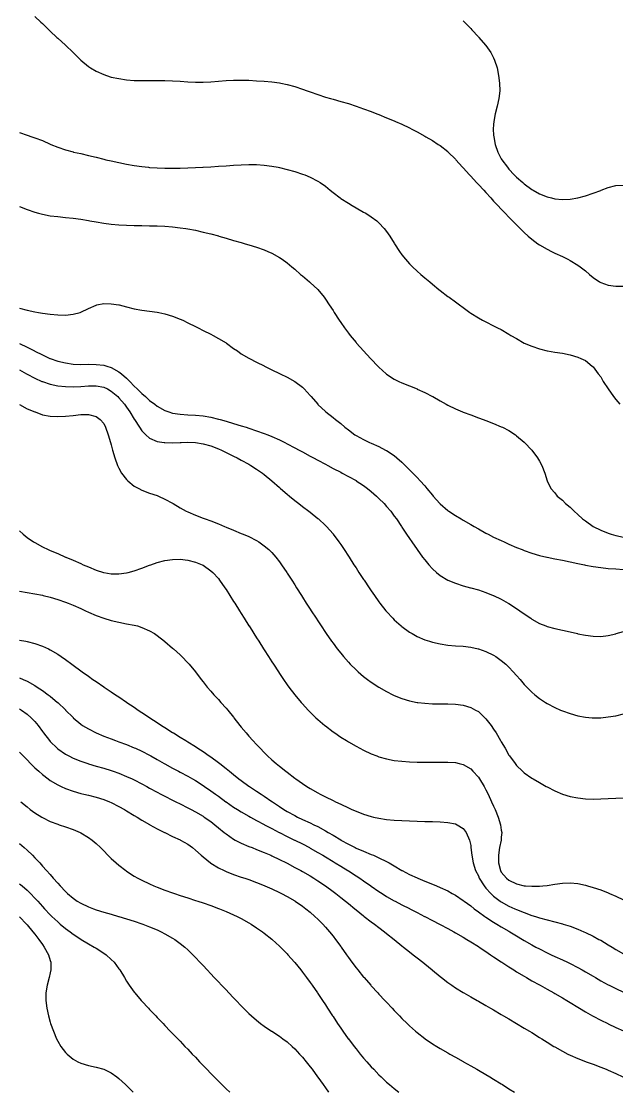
# Model space of a CAD drawing. Header units: inches. Extents: x 2679276 to 2679656, y 1246784 to 1247152.
# Drawn here: x 2679387.4 to 2679426.3, y 1246848.4 to 1246918.3 of the extents above; entities that cross this region are included whole.
import ezdxf

# ---------------------------------------------------------------- set-up
doc = ezdxf.new("R2010")
doc.units = ezdxf.units.IN
doc.header["$MEASUREMENT"] = 0
for name, color, linetype in [('458', 7, 'Continuous'), ('459', 7, 'Continuous'), ('460', 7, 'Continuous'), ('461', 7, 'Continuous'), ('462', 7, 'Continuous'), ('463', 7, 'Continuous'), ('464', 7, 'Continuous'), ('465', 7, 'Continuous'), ('466', 7, 'Continuous'), ('467', 7, 'Continuous'), ('468', 7, 'Continuous'), ('469', 7, 'Continuous'), ('470', 7, 'Continuous'), ('471', 7, 'Continuous'), ('472', 7, 'Continuous'), ('473', 7, 'Continuous'), ('474', 7, 'Continuous'), ('475', 7, 'Continuous')]:
    doc.layers.add(name, color=color, linetype=linetype)

msp = doc.modelspace()

# ---------------------------------------------------------------- linework, layer by layer
at = {"layer": '458', "elevation": 458}
msp.add_lwpolyline([(2679416.25, 1246918.328), (2679416.335, 1246918.25), (2679416.75, 1246917.82), (2679416.821, 1246917.75), (2679417.25, 1246917.291), (2679417.289, 1246917.25), (2679417.727, 1246916.75), (2679417.75, 1246916.721), (2679418.077, 1246916.25), (2679418.25, 1246915.902), (2679418.316, 1246915.75), (2679418.471, 1246915.25), (2679418.577, 1246914.75), (2679418.642, 1246914.25), (2679418.652, 1246913.75), (2679418.597, 1246913.25), (2679418.483, 1246912.75), (2679418.357, 1246912.25), (2679418.266, 1246911.75), (2679418.25, 1246911.545), (2679418.229, 1246911.25), (2679418.25, 1246910.847), (2679418.255, 1246910.75), (2679418.352, 1246910.25), (2679418.524, 1246909.75), (2679418.75, 1246909.307), (2679418.783, 1246909.25), (2679419.146, 1246908.75), (2679419.25, 1246908.627), (2679419.603, 1246908.25), (2679419.75, 1246908.104), (2679420.152, 1246907.75), (2679420.25, 1246907.665), (2679420.75, 1246907.299), (2679420.839, 1246907.25), (2679421.25, 1246907.015), (2679421.75, 1246906.816), (2679422.032, 1246906.75), (2679422.25, 1246906.696), (2679422.75, 1246906.651), (2679423.25, 1246906.671), (2679423.75, 1246906.748), (2679423.757, 1246906.75), (2679424.25, 1246906.879), (2679424.75, 1246907.049), (2679425.25, 1246907.24), (2679425.277, 1246907.25), (2679425.75, 1246907.426), (2679426.25, 1246907.556), (2679426.75, 1246907.59)], dxfattribs=at)
at = {"layer": '459', "elevation": 459}
msp.add_lwpolyline([(2679388.25, 1246918.613), (2679388.643, 1246918.25), (2679388.75, 1246918.149), (2679389.161, 1246917.75), (2679389.25, 1246917.665), (2679389.697, 1246917.25), (2679389.75, 1246917.203), (2679390.248, 1246916.75), (2679390.25, 1246916.748), (2679390.75, 1246916.263), (2679390.763, 1246916.25), (2679391.25, 1246915.762), (2679391.263, 1246915.75), (2679391.75, 1246915.344), (2679391.887, 1246915.25), (2679392.25, 1246915.038), (2679392.75, 1246914.811), (2679392.942, 1246914.75), (2679393.25, 1246914.656), (2679393.75, 1246914.55), (2679394.25, 1246914.477), (2679394.75, 1246914.437), (2679395.25, 1246914.425), (2679395.75, 1246914.43), (2679396.25, 1246914.438), (2679396.75, 1246914.436), (2679397.25, 1246914.417), (2679397.75, 1246914.383), (2679398.25, 1246914.347), (2679398.75, 1246914.319), (2679399.25, 1246914.317), (2679399.75, 1246914.342), (2679400.25, 1246914.385), (2679400.75, 1246914.429), (2679401.25, 1246914.457), (2679401.75, 1246914.459), (2679402.25, 1246914.442), (2679402.75, 1246914.412), (2679403.25, 1246914.377), (2679403.75, 1246914.332), (2679404.25, 1246914.267), (2679404.338, 1246914.25), (2679404.75, 1246914.172), (2679405.25, 1246914.036), (2679405.75, 1246913.867), (2679406.065, 1246913.75), (2679406.25, 1246913.685), (2679406.75, 1246913.511), (2679407.25, 1246913.349), (2679407.585, 1246913.25), (2679407.75, 1246913.203), (2679408.25, 1246913.064), (2679408.75, 1246912.918), (2679409.25, 1246912.756), (2679409.267, 1246912.75), (2679409.75, 1246912.583), (2679410.25, 1246912.394), (2679410.608, 1246912.25), (2679410.75, 1246912.195), (2679411.25, 1246911.997), (2679411.75, 1246911.787), (2679411.833, 1246911.75), (2679412.25, 1246911.573), (2679412.75, 1246911.332), (2679412.899, 1246911.25), (2679413.25, 1246911.076), (2679413.75, 1246910.791), (2679413.813, 1246910.75), (2679414.25, 1246910.501), (2679414.624, 1246910.25), (2679414.75, 1246910.169), (2679415.25, 1246909.781), (2679415.281, 1246909.75), (2679415.75, 1246909.287), (2679415.78, 1246909.25), (2679416.218, 1246908.75), (2679416.25, 1246908.717), (2679416.665, 1246908.25), (2679416.75, 1246908.165), (2679417.134, 1246907.75), (2679417.25, 1246907.633), (2679417.603, 1246907.25), (2679417.75, 1246907.092), (2679418.061, 1246906.75), (2679418.25, 1246906.544), (2679418.523, 1246906.25), (2679418.75, 1246906.01), (2679419.001, 1246905.75), (2679419.25, 1246905.494), (2679419.49, 1246905.25), (2679419.75, 1246904.982), (2679419.985, 1246904.75), (2679420.25, 1246904.486), (2679420.515, 1246904.25), (2679420.75, 1246904.041), (2679421.149, 1246903.75), (2679421.25, 1246903.677), (2679421.75, 1246903.388), (2679422.04, 1246903.25), (2679422.25, 1246903.143), (2679422.75, 1246902.911), (2679423.094, 1246902.75), (2679423.25, 1246902.662), (2679423.75, 1246902.356), (2679423.915, 1246902.25), (2679424.25, 1246901.975), (2679424.529, 1246901.75), (2679424.75, 1246901.553), (2679425.18, 1246901.25), (2679425.25, 1246901.207), (2679425.75, 1246901.037), (2679426.25, 1246900.967), (2679426.75, 1246900.978)], dxfattribs=at)
at = {"layer": '460', "elevation": 460}
msp.add_lwpolyline([(2679387.25, 1246911.025), (2679387.75, 1246910.846), (2679388.046, 1246910.75), (2679388.25, 1246910.685), (2679388.75, 1246910.505), (2679389.25, 1246910.275), (2679389.3, 1246910.25), (2679389.75, 1246910.069), (2679390.25, 1246909.899), (2679390.75, 1246909.76), (2679390.785, 1246909.75), (2679391.25, 1246909.645), (2679391.75, 1246909.526), (2679392.25, 1246909.405), (2679392.75, 1246909.284), (2679392.896, 1246909.25), (2679393.25, 1246909.17), (2679393.75, 1246909.059), (2679394.25, 1246908.956), (2679394.75, 1246908.864), (2679395.25, 1246908.793), (2679395.691, 1246908.75), (2679395.75, 1246908.745), (2679396.25, 1246908.717), (2679396.75, 1246908.703), (2679397.25, 1246908.7), (2679397.75, 1246908.703), (2679398.25, 1246908.712), (2679398.75, 1246908.728), (2679399.227, 1246908.75), (2679399.25, 1246908.751), (2679399.75, 1246908.782), (2679400.25, 1246908.817), (2679400.75, 1246908.854), (2679401.25, 1246908.891), (2679401.75, 1246908.921), (2679402.25, 1246908.939), (2679402.75, 1246908.934), (2679403.25, 1246908.899), (2679403.75, 1246908.829), (2679404.152, 1246908.75), (2679404.25, 1246908.73), (2679404.75, 1246908.606), (2679405.25, 1246908.467), (2679405.75, 1246908.308), (2679405.904, 1246908.25), (2679406.25, 1246908.11), (2679406.75, 1246907.849), (2679406.897, 1246907.75), (2679407.25, 1246907.508), (2679407.56, 1246907.25), (2679407.75, 1246907.109), (2679408.207, 1246906.75), (2679408.25, 1246906.721), (2679408.75, 1246906.399), (2679408.998, 1246906.25), (2679409.25, 1246906.107), (2679409.75, 1246905.827), (2679409.884, 1246905.75), (2679410.25, 1246905.514), (2679410.603, 1246905.25), (2679410.75, 1246905.111), (2679411.101, 1246904.75), (2679411.25, 1246904.546), (2679411.47, 1246904.25), (2679411.75, 1246903.785), (2679411.774, 1246903.75), (2679412.1, 1246903.25), (2679412.25, 1246903.029), (2679412.476, 1246902.75), (2679412.75, 1246902.439), (2679412.944, 1246902.25), (2679413.25, 1246901.962), (2679413.495, 1246901.75), (2679413.75, 1246901.526), (2679414.074, 1246901.25), (2679414.25, 1246901.1), (2679414.676, 1246900.75), (2679414.75, 1246900.69), (2679415.25, 1246900.311), (2679415.333, 1246900.25), (2679415.75, 1246899.945), (2679416.01, 1246899.75), (2679416.25, 1246899.574), (2679416.689, 1246899.25), (2679416.75, 1246899.21), (2679417.25, 1246898.906), (2679417.517, 1246898.75), (2679417.75, 1246898.639), (2679418.25, 1246898.391), (2679418.495, 1246898.25), (2679418.75, 1246898.131), (2679419.25, 1246897.838), (2679419.375, 1246897.75), (2679419.75, 1246897.549), (2679420.25, 1246897.254), (2679420.257, 1246897.25), (2679420.75, 1246897.055), (2679421.25, 1246896.887), (2679421.75, 1246896.755), (2679421.775, 1246896.75), (2679422.25, 1246896.669), (2679422.75, 1246896.585), (2679423.25, 1246896.484), (2679423.75, 1246896.341), (2679423.955, 1246896.25), (2679424.25, 1246896.109), (2679424.697, 1246895.75), (2679424.75, 1246895.703), (2679425.091, 1246895.25), (2679425.25, 1246895.037), (2679425.42, 1246894.75), (2679425.75, 1246894.25), (2679425.75, 1246894.25), (2679426.096, 1246893.75), (2679426.25, 1246893.557), (2679426.494, 1246893.25)], dxfattribs=at)
at = {"layer": '461', "elevation": 461}
msp.add_lwpolyline([(2679387.25, 1246906.194), (2679387.75, 1246905.997), (2679388.25, 1246905.821), (2679388.495, 1246905.75), (2679388.75, 1246905.68), (2679389.25, 1246905.584), (2679389.75, 1246905.523), (2679390.25, 1246905.476), (2679390.75, 1246905.426), (2679391.25, 1246905.357), (2679391.75, 1246905.269), (2679391.85, 1246905.25), (2679392.25, 1246905.176), (2679392.75, 1246905.093), (2679393.25, 1246905.029), (2679393.75, 1246904.987), (2679394.25, 1246904.961), (2679394.75, 1246904.946), (2679395.25, 1246904.936), (2679395.75, 1246904.926), (2679396.25, 1246904.912), (2679396.75, 1246904.89), (2679397.25, 1246904.854), (2679397.75, 1246904.801), (2679398.117, 1246904.75), (2679398.25, 1246904.728), (2679398.75, 1246904.63), (2679399.25, 1246904.517), (2679399.75, 1246904.392), (2679400.25, 1246904.259), (2679400.282, 1246904.25), (2679400.75, 1246904.113), (2679401.25, 1246903.968), (2679401.75, 1246903.826), (2679402.012, 1246903.75), (2679402.25, 1246903.678), (2679402.75, 1246903.518), (2679403.25, 1246903.343), (2679403.482, 1246903.25), (2679403.75, 1246903.13), (2679404.25, 1246902.858), (2679404.419, 1246902.75), (2679404.75, 1246902.503), (2679405.054, 1246902.25), (2679405.25, 1246902.081), (2679405.628, 1246901.75), (2679405.75, 1246901.649), (2679406.218, 1246901.25), (2679406.25, 1246901.224), (2679406.75, 1246900.75), (2679406.75, 1246900.75), (2679407.161, 1246900.25), (2679407.25, 1246900.135), (2679407.506, 1246899.75), (2679407.75, 1246899.379), (2679407.83, 1246899.25), (2679408.151, 1246898.75), (2679408.25, 1246898.605), (2679408.489, 1246898.25), (2679408.75, 1246897.9), (2679408.862, 1246897.75), (2679409.25, 1246897.289), (2679409.282, 1246897.25), (2679409.742, 1246896.75), (2679409.75, 1246896.742), (2679410.206, 1246896.25), (2679410.25, 1246896.202), (2679410.672, 1246895.75), (2679410.75, 1246895.668), (2679411.215, 1246895.25), (2679411.25, 1246895.22), (2679411.75, 1246894.903), (2679412.061, 1246894.75), (2679412.25, 1246894.658), (2679412.75, 1246894.453), (2679413.245, 1246894.25), (2679413.25, 1246894.248), (2679413.75, 1246894.021), (2679414.25, 1246893.763), (2679414.276, 1246893.75), (2679414.75, 1246893.485), (2679415.156, 1246893.25), (2679415.25, 1246893.2), (2679415.75, 1246892.962), (2679416.209, 1246892.75), (2679416.25, 1246892.734), (2679416.75, 1246892.553), (2679417.25, 1246892.368), (2679417.567, 1246892.25), (2679417.75, 1246892.185), (2679418.25, 1246891.997), (2679418.75, 1246891.784), (2679418.821, 1246891.75), (2679419.25, 1246891.525), (2679419.675, 1246891.25), (2679419.75, 1246891.196), (2679420.25, 1246890.776), (2679420.277, 1246890.75), (2679420.749, 1246890.25), (2679420.75, 1246890.249), (2679421.121, 1246889.75), (2679421.25, 1246889.52), (2679421.398, 1246889.25), (2679421.588, 1246888.75), (2679421.747, 1246888.25), (2679421.75, 1246888.244), (2679421.989, 1246887.75), (2679422.25, 1246887.451), (2679422.407, 1246887.25), (2679422.75, 1246886.971), (2679422.958, 1246886.75), (2679423.25, 1246886.517), (2679423.508, 1246886.25), (2679423.75, 1246886.05), (2679424.069, 1246885.75), (2679424.25, 1246885.617), (2679424.75, 1246885.253), (2679424.755, 1246885.25), (2679425.25, 1246885.011), (2679425.75, 1246884.814), (2679425.944, 1246884.75), (2679426.25, 1246884.671), (2679426.75, 1246884.561)], dxfattribs=at)
at = {"layer": '462', "elevation": 462}
msp.add_lwpolyline([(2679387.25, 1246899.536), (2679387.75, 1246899.416), (2679388.25, 1246899.296), (2679388.479, 1246899.25), (2679388.75, 1246899.207), (2679389.25, 1246899.143), (2679389.75, 1246899.1), (2679390.25, 1246899.09), (2679390.75, 1246899.135), (2679391.205, 1246899.25), (2679391.25, 1246899.268), (2679391.75, 1246899.515), (2679392.25, 1246899.737), (2679392.299, 1246899.75), (2679392.75, 1246899.834), (2679393.25, 1246899.827), (2679393.75, 1246899.753), (2679393.763, 1246899.75), (2679394.25, 1246899.622), (2679394.75, 1246899.497), (2679395.25, 1246899.405), (2679395.75, 1246899.337), (2679396.25, 1246899.27), (2679396.359, 1246899.25), (2679396.75, 1246899.163), (2679397.25, 1246899.012), (2679397.75, 1246898.825), (2679397.926, 1246898.75), (2679398.25, 1246898.583), (2679398.75, 1246898.333), (2679398.925, 1246898.25), (2679399.25, 1246898.074), (2679399.75, 1246897.826), (2679399.905, 1246897.75), (2679400.25, 1246897.547), (2679400.75, 1246897.263), (2679400.773, 1246897.25), (2679401.25, 1246896.903), (2679401.493, 1246896.75), (2679401.75, 1246896.559), (2679402.25, 1246896.265), (2679402.276, 1246896.25), (2679402.75, 1246896.004), (2679403.25, 1246895.759), (2679403.267, 1246895.75), (2679403.75, 1246895.511), (2679404.25, 1246895.273), (2679404.296, 1246895.25), (2679404.75, 1246895.021), (2679405.244, 1246894.75), (2679405.25, 1246894.746), (2679405.75, 1246894.361), (2679405.869, 1246894.25), (2679406.25, 1246893.835), (2679406.32, 1246893.75), (2679406.745, 1246893.25), (2679406.75, 1246893.245), (2679407.25, 1246892.781), (2679407.286, 1246892.75), (2679407.75, 1246892.396), (2679407.92, 1246892.25), (2679408.25, 1246891.995), (2679408.52, 1246891.75), (2679408.75, 1246891.583), (2679409.178, 1246891.25), (2679409.25, 1246891.21), (2679409.75, 1246890.945), (2679410.125, 1246890.75), (2679410.25, 1246890.698), (2679410.75, 1246890.481), (2679411.187, 1246890.25), (2679411.25, 1246890.217), (2679411.75, 1246889.89), (2679411.921, 1246889.75), (2679412.25, 1246889.463), (2679412.46, 1246889.25), (2679412.75, 1246888.967), (2679412.957, 1246888.75), (2679413.25, 1246888.459), (2679413.446, 1246888.25), (2679413.75, 1246887.915), (2679413.89, 1246887.75), (2679414.25, 1246887.305), (2679414.296, 1246887.25), (2679414.73, 1246886.75), (2679414.75, 1246886.729), (2679415.25, 1246886.297), (2679415.319, 1246886.25), (2679415.75, 1246885.967), (2679416.121, 1246885.75), (2679416.25, 1246885.672), (2679416.75, 1246885.386), (2679416.987, 1246885.25), (2679417.25, 1246885.097), (2679417.75, 1246884.821), (2679417.886, 1246884.75), (2679418.25, 1246884.567), (2679418.75, 1246884.332), (2679418.93, 1246884.25), (2679419.25, 1246884.108), (2679419.75, 1246883.893), (2679420.107, 1246883.75), (2679420.25, 1246883.692), (2679420.75, 1246883.51), (2679421.25, 1246883.362), (2679421.737, 1246883.25), (2679421.75, 1246883.247), (2679422.25, 1246883.143), (2679422.75, 1246883.045), (2679423.25, 1246882.942), (2679423.75, 1246882.836), (2679424.189, 1246882.75), (2679424.25, 1246882.737), (2679424.75, 1246882.64), (2679425.25, 1246882.566), (2679425.75, 1246882.514), (2679426.25, 1246882.477), (2679426.75, 1246882.45)], dxfattribs=at)
at = {"layer": '463', "elevation": 463}
msp.add_lwpolyline([(2679387.25, 1246897.234), (2679387.75, 1246896.995), (2679388.216, 1246896.75), (2679388.25, 1246896.732), (2679388.75, 1246896.477), (2679389.238, 1246896.25), (2679389.25, 1246896.245), (2679389.75, 1246896.074), (2679390.25, 1246895.952), (2679390.75, 1246895.883), (2679391.25, 1246895.863), (2679391.75, 1246895.869), (2679392.25, 1246895.863), (2679392.75, 1246895.809), (2679392.947, 1246895.75), (2679393.25, 1246895.661), (2679393.75, 1246895.378), (2679393.908, 1246895.25), (2679394.25, 1246894.952), (2679394.452, 1246894.75), (2679394.75, 1246894.442), (2679394.949, 1246894.25), (2679395.25, 1246893.949), (2679395.483, 1246893.75), (2679395.75, 1246893.508), (2679396.091, 1246893.25), (2679396.25, 1246893.127), (2679396.75, 1246892.844), (2679397.015, 1246892.75), (2679397.25, 1246892.676), (2679397.75, 1246892.602), (2679398.25, 1246892.571), (2679398.75, 1246892.547), (2679399.25, 1246892.497), (2679399.75, 1246892.407), (2679400.25, 1246892.285), (2679400.374, 1246892.25), (2679400.75, 1246892.147), (2679401.25, 1246892.001), (2679401.75, 1246891.848), (2679402.059, 1246891.75), (2679402.25, 1246891.689), (2679402.75, 1246891.524), (2679403.25, 1246891.345), (2679403.493, 1246891.25), (2679403.75, 1246891.146), (2679404.25, 1246890.922), (2679404.595, 1246890.75), (2679404.75, 1246890.672), (2679405.25, 1246890.408), (2679405.538, 1246890.25), (2679405.75, 1246890.134), (2679406.25, 1246889.863), (2679406.462, 1246889.75), (2679406.75, 1246889.591), (2679407.25, 1246889.327), (2679407.402, 1246889.25), (2679407.75, 1246889.059), (2679408.25, 1246888.802), (2679408.355, 1246888.75), (2679408.75, 1246888.532), (2679409.25, 1246888.257), (2679409.262, 1246888.25), (2679409.75, 1246887.928), (2679410, 1246887.75), (2679410.25, 1246887.546), (2679410.593, 1246887.25), (2679410.75, 1246887.094), (2679411.092, 1246886.75), (2679411.25, 1246886.565), (2679411.519, 1246886.25), (2679411.75, 1246885.942), (2679411.89, 1246885.75), (2679412.23, 1246885.25), (2679412.25, 1246885.219), (2679412.56, 1246884.75), (2679412.75, 1246884.469), (2679412.9, 1246884.25), (2679413.248, 1246883.75), (2679413.25, 1246883.747), (2679413.609, 1246883.25), (2679413.75, 1246883.065), (2679414.012, 1246882.75), (2679414.25, 1246882.492), (2679414.514, 1246882.25), (2679414.75, 1246882.058), (2679415.25, 1246881.751), (2679415.252, 1246881.75), (2679415.75, 1246881.543), (2679416.25, 1246881.386), (2679416.742, 1246881.25), (2679416.75, 1246881.248), (2679417.25, 1246881.103), (2679417.75, 1246880.935), (2679418.219, 1246880.75), (2679418.25, 1246880.738), (2679418.75, 1246880.502), (2679419.198, 1246880.25), (2679419.25, 1246880.22), (2679419.75, 1246879.891), (2679419.956, 1246879.75), (2679420.25, 1246879.539), (2679420.677, 1246879.25), (2679420.75, 1246879.199), (2679421.25, 1246878.918), (2679421.672, 1246878.75), (2679421.75, 1246878.718), (2679422.25, 1246878.579), (2679422.75, 1246878.471), (2679423.25, 1246878.362), (2679423.732, 1246878.25), (2679423.75, 1246878.246), (2679424.25, 1246878.142), (2679424.75, 1246878.076), (2679425.25, 1246878.071), (2679425.75, 1246878.133), (2679426.25, 1246878.245), (2679426.269, 1246878.25), (2679426.75, 1246878.39)], dxfattribs=at)
at = {"layer": '464', "elevation": 464}
msp.add_lwpolyline([(2679387.25, 1246895.505), (2679387.698, 1246895.25), (2679387.75, 1246895.22), (2679388.25, 1246894.952), (2679388.704, 1246894.75), (2679388.75, 1246894.73), (2679389.25, 1246894.565), (2679389.75, 1246894.462), (2679390.25, 1246894.41), (2679390.75, 1246894.398), (2679391.25, 1246894.422), (2679391.75, 1246894.456), (2679392.25, 1246894.454), (2679392.75, 1246894.365), (2679392.997, 1246894.25), (2679393.25, 1246894.115), (2679393.676, 1246893.75), (2679393.75, 1246893.675), (2679394.112, 1246893.25), (2679394.25, 1246893.054), (2679394.466, 1246892.75), (2679394.75, 1246892.275), (2679394.768, 1246892.25), (2679395.089, 1246891.75), (2679395.25, 1246891.507), (2679395.515, 1246891.25), (2679395.75, 1246891.044), (2679396.25, 1246890.825), (2679396.71, 1246890.75), (2679396.75, 1246890.744), (2679397.25, 1246890.729), (2679397.75, 1246890.747), (2679397.823, 1246890.75), (2679398.25, 1246890.763), (2679398.75, 1246890.75), (2679398.75, 1246890.75), (2679399.25, 1246890.672), (2679399.75, 1246890.526), (2679400.25, 1246890.336), (2679400.452, 1246890.25), (2679400.75, 1246890.104), (2679401.25, 1246889.859), (2679401.476, 1246889.75), (2679401.75, 1246889.599), (2679402.25, 1246889.323), (2679402.38, 1246889.25), (2679402.75, 1246889.004), (2679403.128, 1246888.75), (2679403.25, 1246888.652), (2679403.75, 1246888.252), (2679403.753, 1246888.25), (2679404.25, 1246887.813), (2679404.323, 1246887.75), (2679404.75, 1246887.377), (2679404.899, 1246887.25), (2679405.25, 1246886.966), (2679405.519, 1246886.75), (2679405.75, 1246886.572), (2679406.168, 1246886.25), (2679406.25, 1246886.185), (2679406.75, 1246885.78), (2679406.787, 1246885.75), (2679407.25, 1246885.323), (2679407.325, 1246885.25), (2679407.75, 1246884.768), (2679407.765, 1246884.75), (2679408.134, 1246884.25), (2679408.25, 1246884.079), (2679408.47, 1246883.75), (2679408.75, 1246883.319), (2679408.795, 1246883.25), (2679409.119, 1246882.75), (2679409.25, 1246882.548), (2679409.445, 1246882.25), (2679409.75, 1246881.787), (2679409.775, 1246881.75), (2679410.109, 1246881.25), (2679410.25, 1246881.043), (2679410.452, 1246880.75), (2679410.75, 1246880.334), (2679410.812, 1246880.25), (2679411.205, 1246879.75), (2679411.25, 1246879.696), (2679411.656, 1246879.25), (2679411.75, 1246879.156), (2679412.202, 1246878.75), (2679412.25, 1246878.711), (2679412.75, 1246878.353), (2679412.923, 1246878.25), (2679413.25, 1246878.07), (2679413.75, 1246877.851), (2679414.054, 1246877.75), (2679414.25, 1246877.689), (2679414.75, 1246877.576), (2679415.25, 1246877.505), (2679415.75, 1246877.461), (2679416.25, 1246877.418), (2679416.75, 1246877.355), (2679417.245, 1246877.25), (2679417.25, 1246877.249), (2679417.75, 1246877.08), (2679418.25, 1246876.837), (2679418.386, 1246876.75), (2679418.75, 1246876.501), (2679419.038, 1246876.25), (2679419.25, 1246876.052), (2679419.534, 1246875.75), (2679419.75, 1246875.505), (2679419.977, 1246875.25), (2679420.25, 1246874.932), (2679420.426, 1246874.75), (2679420.75, 1246874.414), (2679420.947, 1246874.25), (2679421.25, 1246873.999), (2679421.635, 1246873.75), (2679421.75, 1246873.675), (2679422.25, 1246873.412), (2679422.624, 1246873.25), (2679422.75, 1246873.194), (2679423.25, 1246873.015), (2679423.75, 1246872.878), (2679424.25, 1246872.788), (2679424.703, 1246872.75), (2679424.75, 1246872.746), (2679425.212, 1246872.75), (2679425.25, 1246872.75), (2679425.75, 1246872.797), (2679426.25, 1246872.88), (2679426.75, 1246872.992)], dxfattribs=at)
at = {"layer": '465', "elevation": 465}
msp.add_lwpolyline([(2679387.25, 1246893.226), (2679387.75, 1246892.956), (2679388.25, 1246892.753), (2679388.262, 1246892.75), (2679388.75, 1246892.563), (2679389.25, 1246892.471), (2679389.75, 1246892.453), (2679390.25, 1246892.478), (2679390.75, 1246892.524), (2679391.25, 1246892.573), (2679391.75, 1246892.575), (2679392.25, 1246892.441), (2679392.519, 1246892.25), (2679392.75, 1246891.988), (2679392.872, 1246891.75), (2679393.05, 1246891.25), (2679393.205, 1246890.75), (2679393.25, 1246890.605), (2679393.336, 1246890.25), (2679393.474, 1246889.75), (2679393.657, 1246889.25), (2679393.75, 1246889.063), (2679393.917, 1246888.75), (2679394.25, 1246888.321), (2679394.325, 1246888.25), (2679394.75, 1246887.902), (2679395.049, 1246887.75), (2679395.25, 1246887.638), (2679395.75, 1246887.447), (2679396.25, 1246887.28), (2679396.333, 1246887.25), (2679396.75, 1246887.054), (2679397.25, 1246886.772), (2679397.284, 1246886.75), (2679397.75, 1246886.476), (2679398.153, 1246886.25), (2679398.25, 1246886.208), (2679398.75, 1246886.001), (2679399.25, 1246885.805), (2679399.388, 1246885.75), (2679399.75, 1246885.627), (2679400.25, 1246885.434), (2679400.659, 1246885.25), (2679400.75, 1246885.215), (2679401.25, 1246885.015), (2679401.75, 1246884.805), (2679401.875, 1246884.75), (2679402.25, 1246884.592), (2679402.75, 1246884.337), (2679402.892, 1246884.25), (2679403.25, 1246884.002), (2679403.546, 1246883.75), (2679403.75, 1246883.546), (2679404.011, 1246883.25), (2679404.25, 1246882.94), (2679404.388, 1246882.75), (2679404.725, 1246882.25), (2679404.75, 1246882.211), (2679405.047, 1246881.75), (2679405.25, 1246881.43), (2679405.364, 1246881.25), (2679405.681, 1246880.75), (2679405.75, 1246880.642), (2679406, 1246880.25), (2679406.25, 1246879.859), (2679406.32, 1246879.75), (2679406.643, 1246879.25), (2679406.75, 1246879.086), (2679406.971, 1246878.75), (2679407.25, 1246878.332), (2679407.305, 1246878.25), (2679407.654, 1246877.75), (2679407.75, 1246877.616), (2679408.024, 1246877.25), (2679408.25, 1246876.963), (2679408.427, 1246876.75), (2679408.75, 1246876.386), (2679408.879, 1246876.25), (2679409.25, 1246875.884), (2679409.397, 1246875.75), (2679409.75, 1246875.449), (2679410.006, 1246875.25), (2679410.25, 1246875.071), (2679410.737, 1246874.75), (2679410.75, 1246874.742), (2679411.25, 1246874.457), (2679411.669, 1246874.25), (2679411.75, 1246874.212), (2679412.25, 1246874.012), (2679412.75, 1246873.859), (2679413.25, 1246873.755), (2679413.292, 1246873.75), (2679413.75, 1246873.695), (2679414.25, 1246873.664), (2679414.75, 1246873.652), (2679415.25, 1246873.648), (2679415.75, 1246873.631), (2679416.25, 1246873.57), (2679416.75, 1246873.427), (2679417.072, 1246873.25), (2679417.25, 1246873.146), (2679417.679, 1246872.75), (2679417.75, 1246872.678), (2679418.08, 1246872.25), (2679418.25, 1246872.004), (2679418.412, 1246871.75), (2679418.702, 1246871.25), (2679418.75, 1246871.162), (2679418.999, 1246870.75), (2679419.25, 1246870.31), (2679419.294, 1246870.25), (2679419.663, 1246869.75), (2679419.75, 1246869.633), (2679420.144, 1246869.25), (2679420.25, 1246869.151), (2679420.75, 1246868.801), (2679420.834, 1246868.75), (2679421.25, 1246868.502), (2679421.692, 1246868.25), (2679421.75, 1246868.218), (2679422.25, 1246867.962), (2679422.75, 1246867.751), (2679422.753, 1246867.75), (2679423.25, 1246867.597), (2679423.75, 1246867.499), (2679424.25, 1246867.447), (2679424.75, 1246867.429), (2679425.25, 1246867.435), (2679425.75, 1246867.458), (2679426.25, 1246867.487), (2679426.75, 1246867.515)], dxfattribs=at)
at = {"layer": '466', "elevation": 466}
msp.add_lwpolyline([(2679387.25, 1246884.98), (2679387.495, 1246884.75), (2679387.75, 1246884.544), (2679388.163, 1246884.25), (2679388.25, 1246884.2), (2679388.75, 1246883.934), (2679389.117, 1246883.75), (2679389.25, 1246883.694), (2679389.75, 1246883.48), (2679390.25, 1246883.26), (2679390.271, 1246883.25), (2679390.75, 1246883.052), (2679391.25, 1246882.829), (2679391.42, 1246882.75), (2679391.75, 1246882.608), (2679392.25, 1246882.408), (2679392.738, 1246882.25), (2679392.75, 1246882.246), (2679393.25, 1246882.164), (2679393.75, 1246882.158), (2679394.25, 1246882.223), (2679394.36, 1246882.25), (2679394.75, 1246882.351), (2679395.25, 1246882.525), (2679395.75, 1246882.72), (2679395.829, 1246882.75), (2679396.25, 1246882.891), (2679396.75, 1246883.024), (2679397.25, 1246883.101), (2679397.75, 1246883.112), (2679398.25, 1246883.057), (2679398.75, 1246882.93), (2679399.195, 1246882.75), (2679399.25, 1246882.721), (2679399.75, 1246882.365), (2679399.885, 1246882.25), (2679400.25, 1246881.848), (2679400.331, 1246881.75), (2679400.679, 1246881.25), (2679400.75, 1246881.142), (2679400.999, 1246880.75), (2679401.25, 1246880.354), (2679401.316, 1246880.25), (2679401.63, 1246879.75), (2679401.75, 1246879.56), (2679401.945, 1246879.25), (2679402.25, 1246878.766), (2679402.26, 1246878.75), (2679402.576, 1246878.25), (2679402.75, 1246877.975), (2679402.892, 1246877.75), (2679403.209, 1246877.25), (2679403.25, 1246877.185), (2679403.526, 1246876.75), (2679403.75, 1246876.4), (2679403.847, 1246876.25), (2679404.172, 1246875.75), (2679404.25, 1246875.633), (2679404.51, 1246875.25), (2679404.75, 1246874.908), (2679404.864, 1246874.75), (2679405.245, 1246874.25), (2679405.25, 1246874.244), (2679405.662, 1246873.75), (2679405.75, 1246873.651), (2679406.122, 1246873.25), (2679406.25, 1246873.119), (2679406.632, 1246872.75), (2679406.75, 1246872.642), (2679407.204, 1246872.25), (2679407.25, 1246872.212), (2679407.75, 1246871.829), (2679407.861, 1246871.75), (2679408.25, 1246871.485), (2679408.623, 1246871.25), (2679408.75, 1246871.173), (2679409.25, 1246870.886), (2679409.507, 1246870.75), (2679409.75, 1246870.623), (2679410.25, 1246870.389), (2679410.603, 1246870.25), (2679410.75, 1246870.194), (2679411.25, 1246870.05), (2679411.75, 1246869.954), (2679412.25, 1246869.896), (2679412.75, 1246869.865), (2679413.25, 1246869.848), (2679413.75, 1246869.841), (2679414.25, 1246869.838), (2679414.75, 1246869.84), (2679415.25, 1246869.84), (2679415.75, 1246869.81), (2679416.002, 1246869.75), (2679416.25, 1246869.69), (2679416.75, 1246869.407), (2679416.9, 1246869.25), (2679417.25, 1246868.864), (2679417.322, 1246868.75), (2679417.622, 1246868.25), (2679417.75, 1246868.024), (2679417.885, 1246867.75), (2679418.119, 1246867.25), (2679418.25, 1246866.956), (2679418.344, 1246866.75), (2679418.549, 1246866.25), (2679418.7, 1246865.75), (2679418.75, 1246865.396), (2679418.776, 1246865.25), (2679418.75, 1246864.945), (2679418.738, 1246864.75), (2679418.643, 1246864.25), (2679418.562, 1246863.75), (2679418.558, 1246863.25), (2679418.691, 1246862.75), (2679418.75, 1246862.648), (2679419.087, 1246862.25), (2679419.25, 1246862.116), (2679419.75, 1246861.88), (2679420.25, 1246861.757), (2679420.34, 1246861.75), (2679420.75, 1246861.721), (2679421.25, 1246861.733), (2679421.462, 1246861.75), (2679421.75, 1246861.782), (2679422.25, 1246861.855), (2679422.75, 1246861.923), (2679423.25, 1246861.947), (2679423.75, 1246861.904), (2679424.25, 1246861.793), (2679424.39, 1246861.75), (2679424.75, 1246861.649), (2679425.25, 1246861.481), (2679425.75, 1246861.284), (2679425.827, 1246861.25), (2679426.25, 1246861.084), (2679426.75, 1246860.842)], dxfattribs=at)
at = {"layer": '467', "elevation": 467}
msp.add_lwpolyline([(2679387.25, 1246881.023), (2679387.75, 1246880.94), (2679388.25, 1246880.857), (2679388.75, 1246880.762), (2679388.802, 1246880.75), (2679389.25, 1246880.641), (2679389.75, 1246880.492), (2679390.25, 1246880.317), (2679390.421, 1246880.25), (2679390.75, 1246880.113), (2679391.25, 1246879.889), (2679391.559, 1246879.75), (2679391.75, 1246879.659), (2679392.25, 1246879.439), (2679392.75, 1246879.254), (2679392.764, 1246879.25), (2679393.25, 1246879.101), (2679393.75, 1246878.99), (2679394.25, 1246878.9), (2679394.75, 1246878.805), (2679394.969, 1246878.75), (2679395.25, 1246878.658), (2679395.75, 1246878.43), (2679396.063, 1246878.25), (2679396.25, 1246878.116), (2679396.725, 1246877.75), (2679396.75, 1246877.728), (2679397.25, 1246877.308), (2679397.319, 1246877.25), (2679397.75, 1246876.862), (2679397.865, 1246876.75), (2679398.25, 1246876.348), (2679398.333, 1246876.25), (2679398.744, 1246875.75), (2679398.75, 1246875.743), (2679399.125, 1246875.25), (2679399.25, 1246875.094), (2679399.518, 1246874.75), (2679399.75, 1246874.484), (2679399.948, 1246874.25), (2679400.25, 1246873.931), (2679400.409, 1246873.75), (2679400.75, 1246873.384), (2679400.86, 1246873.25), (2679401.25, 1246872.777), (2679401.27, 1246872.75), (2679401.657, 1246872.25), (2679401.75, 1246872.139), (2679402.066, 1246871.75), (2679402.25, 1246871.545), (2679402.51, 1246871.25), (2679402.75, 1246870.996), (2679402.978, 1246870.75), (2679403.25, 1246870.472), (2679403.47, 1246870.25), (2679403.75, 1246869.994), (2679404.024, 1246869.75), (2679404.25, 1246869.57), (2679404.653, 1246869.25), (2679404.75, 1246869.179), (2679405.25, 1246868.803), (2679405.322, 1246868.75), (2679405.75, 1246868.45), (2679406.042, 1246868.25), (2679406.25, 1246868.123), (2679406.75, 1246867.833), (2679406.9, 1246867.75), (2679407.25, 1246867.581), (2679407.75, 1246867.332), (2679407.915, 1246867.25), (2679408.25, 1246867.096), (2679408.75, 1246866.856), (2679408.983, 1246866.75), (2679409.25, 1246866.632), (2679409.75, 1246866.438), (2679410.25, 1246866.281), (2679410.387, 1246866.25), (2679410.75, 1246866.174), (2679411.25, 1246866.099), (2679411.75, 1246866.048), (2679412.25, 1246866.015), (2679412.75, 1246865.995), (2679413.25, 1246865.98), (2679413.75, 1246865.967), (2679414.25, 1246865.951), (2679414.75, 1246865.929), (2679415.25, 1246865.896), (2679415.75, 1246865.802), (2679415.857, 1246865.75), (2679416.25, 1246865.505), (2679416.443, 1246865.25), (2679416.669, 1246864.75), (2679416.75, 1246864.388), (2679416.768, 1246864.25), (2679416.822, 1246863.75), (2679416.908, 1246863.25), (2679417.067, 1246862.75), (2679417.25, 1246862.396), (2679417.313, 1246862.25), (2679417.628, 1246861.75), (2679417.75, 1246861.604), (2679418.067, 1246861.25), (2679418.25, 1246861.083), (2679418.687, 1246860.75), (2679418.75, 1246860.706), (2679419.25, 1246860.424), (2679419.635, 1246860.25), (2679419.75, 1246860.197), (2679420.25, 1246859.999), (2679420.75, 1246859.821), (2679420.984, 1246859.75), (2679421.25, 1246859.663), (2679421.75, 1246859.526), (2679422.25, 1246859.397), (2679422.75, 1246859.263), (2679422.792, 1246859.25), (2679423.25, 1246859.104), (2679423.75, 1246858.916), (2679424.139, 1246858.75), (2679424.25, 1246858.701), (2679424.75, 1246858.459), (2679425.136, 1246858.25), (2679425.25, 1246858.188), (2679425.75, 1246857.897), (2679425.992, 1246857.75), (2679426.25, 1246857.596), (2679426.75, 1246857.3)], dxfattribs=at)
at = {"layer": '468', "elevation": 468}
msp.add_lwpolyline([(2679387.25, 1246877.821), (2679387.658, 1246877.75), (2679387.75, 1246877.734), (2679388.25, 1246877.609), (2679388.75, 1246877.429), (2679389.132, 1246877.25), (2679389.25, 1246877.191), (2679389.75, 1246876.898), (2679389.976, 1246876.75), (2679390.25, 1246876.562), (2679390.676, 1246876.25), (2679390.75, 1246876.195), (2679391.25, 1246875.819), (2679391.343, 1246875.75), (2679391.75, 1246875.456), (2679392.038, 1246875.25), (2679392.25, 1246875.108), (2679392.75, 1246874.773), (2679392.782, 1246874.75), (2679393.25, 1246874.446), (2679393.529, 1246874.25), (2679393.75, 1246874.105), (2679394.25, 1246873.761), (2679394.266, 1246873.75), (2679394.75, 1246873.43), (2679395.011, 1246873.25), (2679395.25, 1246873.098), (2679395.75, 1246872.761), (2679395.766, 1246872.75), (2679396.25, 1246872.438), (2679396.528, 1246872.25), (2679396.75, 1246872.111), (2679397.25, 1246871.789), (2679397.311, 1246871.75), (2679397.75, 1246871.483), (2679398.119, 1246871.25), (2679398.25, 1246871.172), (2679398.75, 1246870.86), (2679398.913, 1246870.75), (2679399.25, 1246870.536), (2679399.657, 1246870.25), (2679399.75, 1246870.187), (2679400.25, 1246869.818), (2679400.336, 1246869.75), (2679400.75, 1246869.43), (2679400.969, 1246869.25), (2679401.25, 1246869.029), (2679401.599, 1246868.75), (2679401.75, 1246868.638), (2679402.25, 1246868.276), (2679402.287, 1246868.25), (2679402.75, 1246867.947), (2679403.042, 1246867.75), (2679403.25, 1246867.616), (2679403.75, 1246867.272), (2679403.78, 1246867.25), (2679404.25, 1246866.934), (2679404.527, 1246866.75), (2679404.75, 1246866.616), (2679405.25, 1246866.342), (2679405.432, 1246866.25), (2679405.75, 1246866.1), (2679406.25, 1246865.87), (2679406.497, 1246865.75), (2679406.75, 1246865.628), (2679407.25, 1246865.36), (2679407.436, 1246865.25), (2679407.75, 1246865.063), (2679408.25, 1246864.755), (2679408.258, 1246864.75), (2679408.75, 1246864.476), (2679409.201, 1246864.25), (2679409.25, 1246864.226), (2679409.75, 1246864.013), (2679410.25, 1246863.808), (2679410.39, 1246863.75), (2679410.75, 1246863.591), (2679411.25, 1246863.342), (2679411.417, 1246863.25), (2679411.75, 1246863.058), (2679412.25, 1246862.761), (2679412.27, 1246862.75), (2679412.75, 1246862.5), (2679413.25, 1246862.266), (2679413.289, 1246862.25), (2679413.75, 1246862.067), (2679414.25, 1246861.867), (2679414.521, 1246861.75), (2679414.75, 1246861.653), (2679415.25, 1246861.416), (2679415.54, 1246861.25), (2679415.75, 1246861.133), (2679416.25, 1246860.801), (2679416.314, 1246860.75), (2679416.75, 1246860.436), (2679416.985, 1246860.25), (2679417.25, 1246860.059), (2679417.683, 1246859.75), (2679417.75, 1246859.705), (2679418.25, 1246859.38), (2679418.469, 1246859.25), (2679418.75, 1246859.076), (2679419.25, 1246858.785), (2679419.314, 1246858.75), (2679419.75, 1246858.48), (2679420.142, 1246858.25), (2679420.25, 1246858.182), (2679420.75, 1246857.888), (2679421.014, 1246857.75), (2679421.25, 1246857.621), (2679421.75, 1246857.375), (2679422.019, 1246857.25), (2679422.25, 1246857.141), (2679422.75, 1246856.908), (2679423.083, 1246856.75), (2679423.25, 1246856.668), (2679423.75, 1246856.412), (2679424.048, 1246856.25), (2679424.25, 1246856.135), (2679424.75, 1246855.841), (2679424.904, 1246855.75), (2679425.25, 1246855.549), (2679425.75, 1246855.276), (2679425.799, 1246855.25), (2679426.25, 1246855.027), (2679426.75, 1246854.787)], dxfattribs=at)
at = {"layer": '469', "elevation": 469}
msp.add_lwpolyline([(2679387.25, 1246875.355), (2679387.484, 1246875.25), (2679387.75, 1246875.131), (2679388.25, 1246874.849), (2679388.402, 1246874.75), (2679388.75, 1246874.523), (2679389.126, 1246874.25), (2679389.25, 1246874.155), (2679389.736, 1246873.75), (2679389.75, 1246873.737), (2679390.25, 1246873.261), (2679390.262, 1246873.25), (2679390.75, 1246872.763), (2679390.765, 1246872.75), (2679391.25, 1246872.336), (2679391.376, 1246872.25), (2679391.75, 1246872.014), (2679392.25, 1246871.755), (2679392.261, 1246871.75), (2679392.75, 1246871.55), (2679393.25, 1246871.358), (2679393.532, 1246871.25), (2679393.75, 1246871.176), (2679394.25, 1246870.992), (2679394.75, 1246870.787), (2679394.828, 1246870.75), (2679395.25, 1246870.557), (2679395.75, 1246870.294), (2679395.827, 1246870.25), (2679396.25, 1246870.014), (2679396.71, 1246869.75), (2679396.75, 1246869.728), (2679397.25, 1246869.454), (2679397.633, 1246869.25), (2679397.75, 1246869.189), (2679398.25, 1246868.921), (2679398.55, 1246868.75), (2679398.75, 1246868.636), (2679399.25, 1246868.319), (2679399.348, 1246868.25), (2679399.75, 1246867.972), (2679400.055, 1246867.75), (2679400.25, 1246867.61), (2679400.748, 1246867.25), (2679400.75, 1246867.249), (2679401.25, 1246866.908), (2679401.504, 1246866.75), (2679401.75, 1246866.598), (2679402.25, 1246866.31), (2679402.357, 1246866.25), (2679402.75, 1246866.036), (2679403.25, 1246865.762), (2679403.272, 1246865.75), (2679403.75, 1246865.493), (2679404.22, 1246865.25), (2679404.25, 1246865.235), (2679404.75, 1246864.985), (2679405.235, 1246864.75), (2679405.25, 1246864.742), (2679405.75, 1246864.489), (2679406.205, 1246864.25), (2679406.25, 1246864.225), (2679406.75, 1246863.942), (2679407.073, 1246863.75), (2679407.25, 1246863.644), (2679407.75, 1246863.338), (2679407.898, 1246863.25), (2679408.25, 1246863.031), (2679408.717, 1246862.75), (2679408.75, 1246862.729), (2679409.25, 1246862.411), (2679409.503, 1246862.25), (2679409.75, 1246862.078), (2679410.22, 1246861.75), (2679410.25, 1246861.728), (2679410.75, 1246861.379), (2679410.951, 1246861.25), (2679411.25, 1246861.062), (2679411.75, 1246860.78), (2679411.809, 1246860.75), (2679412.25, 1246860.517), (2679412.75, 1246860.263), (2679412.776, 1246860.25), (2679413.25, 1246859.999), (2679413.734, 1246859.75), (2679413.75, 1246859.741), (2679414.25, 1246859.48), (2679414.702, 1246859.25), (2679414.75, 1246859.224), (2679415.25, 1246858.958), (2679415.638, 1246858.75), (2679415.75, 1246858.686), (2679416.25, 1246858.396), (2679416.497, 1246858.25), (2679416.75, 1246858.094), (2679417.25, 1246857.781), (2679417.299, 1246857.75), (2679417.75, 1246857.449), (2679418.049, 1246857.25), (2679418.25, 1246857.114), (2679418.75, 1246856.78), (2679418.796, 1246856.75), (2679419.25, 1246856.451), (2679419.568, 1246856.25), (2679419.75, 1246856.136), (2679420.25, 1246855.836), (2679420.4, 1246855.75), (2679420.75, 1246855.546), (2679421.25, 1246855.271), (2679421.29, 1246855.25), (2679421.75, 1246854.991), (2679422.188, 1246854.75), (2679422.25, 1246854.714), (2679422.75, 1246854.423), (2679423.041, 1246854.25), (2679423.25, 1246854.122), (2679423.75, 1246853.817), (2679423.861, 1246853.75), (2679424.25, 1246853.514), (2679424.721, 1246853.25), (2679424.75, 1246853.233), (2679425.25, 1246852.969), (2679425.707, 1246852.75), (2679425.75, 1246852.729), (2679426.25, 1246852.494), (2679426.75, 1246852.266)], dxfattribs=at)
at = {"layer": '470', "elevation": 470}
msp.add_lwpolyline([(2679387.25, 1246873.327), (2679387.375, 1246873.25), (2679387.75, 1246872.982), (2679388.017, 1246872.75), (2679388.25, 1246872.502), (2679388.459, 1246872.25), (2679388.75, 1246871.85), (2679388.822, 1246871.75), (2679389.198, 1246871.25), (2679389.25, 1246871.191), (2679389.7, 1246870.75), (2679389.75, 1246870.709), (2679390.25, 1246870.369), (2679390.466, 1246870.25), (2679390.75, 1246870.108), (2679391.25, 1246869.904), (2679391.707, 1246869.75), (2679391.75, 1246869.736), (2679392.25, 1246869.589), (2679392.75, 1246869.447), (2679393.25, 1246869.295), (2679393.38, 1246869.25), (2679393.75, 1246869.118), (2679394.25, 1246868.914), (2679394.604, 1246868.75), (2679394.75, 1246868.68), (2679395.25, 1246868.42), (2679395.567, 1246868.25), (2679395.75, 1246868.15), (2679396.25, 1246867.879), (2679396.494, 1246867.75), (2679396.75, 1246867.614), (2679397.25, 1246867.359), (2679397.467, 1246867.25), (2679397.75, 1246867.111), (2679398.25, 1246866.862), (2679398.461, 1246866.75), (2679398.75, 1246866.599), (2679399.25, 1246866.303), (2679399.328, 1246866.25), (2679399.75, 1246865.95), (2679400.011, 1246865.75), (2679400.25, 1246865.552), (2679400.628, 1246865.25), (2679400.75, 1246865.149), (2679401.25, 1246864.805), (2679401.352, 1246864.75), (2679401.75, 1246864.543), (2679402.25, 1246864.331), (2679402.455, 1246864.25), (2679402.75, 1246864.136), (2679403.25, 1246863.933), (2679403.67, 1246863.75), (2679403.75, 1246863.714), (2679404.25, 1246863.475), (2679404.703, 1246863.25), (2679404.75, 1246863.226), (2679405.25, 1246862.961), (2679405.64, 1246862.75), (2679405.75, 1246862.689), (2679406.25, 1246862.398), (2679406.493, 1246862.25), (2679406.75, 1246862.086), (2679407.25, 1246861.753), (2679407.254, 1246861.75), (2679407.75, 1246861.385), (2679407.93, 1246861.25), (2679408.25, 1246860.994), (2679408.556, 1246860.75), (2679408.75, 1246860.587), (2679409.164, 1246860.25), (2679409.25, 1246860.177), (2679409.75, 1246859.781), (2679409.792, 1246859.75), (2679410.25, 1246859.398), (2679410.459, 1246859.25), (2679410.75, 1246859.023), (2679411.119, 1246858.75), (2679411.25, 1246858.641), (2679411.738, 1246858.25), (2679411.75, 1246858.24), (2679412.25, 1246857.829), (2679412.355, 1246857.75), (2679412.75, 1246857.431), (2679412.993, 1246857.25), (2679413.25, 1246857.041), (2679413.626, 1246856.75), (2679413.75, 1246856.643), (2679414.228, 1246856.25), (2679414.25, 1246856.231), (2679414.75, 1246855.816), (2679414.837, 1246855.75), (2679415.25, 1246855.432), (2679415.512, 1246855.25), (2679415.75, 1246855.088), (2679416.25, 1246854.775), (2679416.292, 1246854.75), (2679416.75, 1246854.482), (2679417.163, 1246854.25), (2679417.25, 1246854.201), (2679417.75, 1246853.917), (2679418.045, 1246853.75), (2679418.25, 1246853.632), (2679418.75, 1246853.339), (2679418.902, 1246853.25), (2679419.25, 1246853.043), (2679419.747, 1246852.75), (2679419.75, 1246852.748), (2679420.25, 1246852.449), (2679420.586, 1246852.25), (2679420.75, 1246852.15), (2679421.25, 1246851.842), (2679421.398, 1246851.75), (2679421.75, 1246851.527), (2679422.195, 1246851.25), (2679422.25, 1246851.217), (2679422.75, 1246850.929), (2679423.101, 1246850.75), (2679423.25, 1246850.678), (2679423.75, 1246850.464), (2679424.25, 1246850.272), (2679424.308, 1246850.25), (2679424.75, 1246850.086), (2679425.25, 1246849.895), (2679425.606, 1246849.75), (2679425.75, 1246849.691), (2679426.25, 1246849.467), (2679426.702, 1246849.25)], dxfattribs=at)
at = {"layer": '471', "elevation": 471}
msp.add_lwpolyline([(2679387.25, 1246870.501), (2679387.487, 1246870.25), (2679387.75, 1246869.985), (2679387.976, 1246869.75), (2679388.25, 1246869.48), (2679388.503, 1246869.25), (2679388.75, 1246869.029), (2679389.12, 1246868.75), (2679389.25, 1246868.651), (2679389.75, 1246868.349), (2679389.962, 1246868.25), (2679390.25, 1246868.118), (2679390.75, 1246867.939), (2679391.25, 1246867.799), (2679391.447, 1246867.75), (2679391.75, 1246867.674), (2679392.25, 1246867.543), (2679392.75, 1246867.391), (2679393.125, 1246867.25), (2679393.25, 1246867.198), (2679393.75, 1246866.949), (2679394.11, 1246866.75), (2679394.25, 1246866.665), (2679394.75, 1246866.357), (2679394.93, 1246866.25), (2679395.25, 1246866.048), (2679395.75, 1246865.761), (2679395.771, 1246865.75), (2679396.25, 1246865.48), (2679396.721, 1246865.25), (2679396.75, 1246865.234), (2679397.25, 1246864.99), (2679397.75, 1246864.766), (2679397.784, 1246864.75), (2679398.25, 1246864.468), (2679398.555, 1246864.25), (2679398.75, 1246864.094), (2679399.126, 1246863.75), (2679399.25, 1246863.646), (2679399.736, 1246863.25), (2679399.75, 1246863.241), (2679400.25, 1246862.935), (2679400.627, 1246862.75), (2679400.75, 1246862.695), (2679401.25, 1246862.5), (2679401.75, 1246862.328), (2679401.983, 1246862.25), (2679402.25, 1246862.157), (2679402.75, 1246861.971), (2679403.25, 1246861.771), (2679403.299, 1246861.75), (2679403.75, 1246861.547), (2679404.25, 1246861.311), (2679404.371, 1246861.25), (2679404.75, 1246861.049), (2679405.25, 1246860.761), (2679405.267, 1246860.75), (2679405.75, 1246860.416), (2679405.973, 1246860.25), (2679406.25, 1246860.023), (2679406.567, 1246859.75), (2679406.75, 1246859.575), (2679407.079, 1246859.25), (2679407.25, 1246859.059), (2679407.525, 1246858.75), (2679407.75, 1246858.463), (2679407.919, 1246858.25), (2679408.25, 1246857.787), (2679408.278, 1246857.75), (2679408.626, 1246857.25), (2679408.75, 1246857.069), (2679408.986, 1246856.75), (2679409.25, 1246856.396), (2679409.37, 1246856.25), (2679409.75, 1246855.787), (2679409.783, 1246855.75), (2679410.222, 1246855.25), (2679410.25, 1246855.218), (2679410.679, 1246854.75), (2679410.75, 1246854.673), (2679411.144, 1246854.25), (2679411.25, 1246854.136), (2679411.612, 1246853.75), (2679411.75, 1246853.604), (2679412.09, 1246853.25), (2679412.25, 1246853.085), (2679412.59, 1246852.75), (2679412.75, 1246852.595), (2679413.137, 1246852.25), (2679413.25, 1246852.152), (2679413.75, 1246851.765), (2679413.772, 1246851.75), (2679414.25, 1246851.426), (2679414.534, 1246851.25), (2679414.75, 1246851.119), (2679415.25, 1246850.83), (2679415.39, 1246850.75), (2679415.75, 1246850.547), (2679416.25, 1246850.265), (2679416.276, 1246850.25), (2679416.75, 1246849.982), (2679417.155, 1246849.75), (2679417.25, 1246849.695), (2679417.75, 1246849.403), (2679418.007, 1246849.25), (2679418.25, 1246849.104), (2679418.75, 1246848.795), (2679418.822, 1246848.75), (2679419.25, 1246848.48), (2679419.618, 1246848.25)], dxfattribs=at)
at = {"layer": '472', "elevation": 472}
msp.add_lwpolyline([(2679387.341, 1246867.25), (2679387.75, 1246866.91), (2679387.952, 1246866.75), (2679388.25, 1246866.533), (2679388.699, 1246866.25), (2679388.75, 1246866.219), (2679389.25, 1246865.97), (2679389.75, 1246865.778), (2679389.838, 1246865.75), (2679390.25, 1246865.604), (2679390.75, 1246865.43), (2679391.204, 1246865.25), (2679391.25, 1246865.226), (2679391.75, 1246864.923), (2679391.998, 1246864.75), (2679392.25, 1246864.523), (2679392.542, 1246864.25), (2679392.75, 1246864.033), (2679393.033, 1246863.75), (2679393.25, 1246863.538), (2679393.564, 1246863.25), (2679393.75, 1246863.097), (2679394.198, 1246862.75), (2679394.25, 1246862.715), (2679394.75, 1246862.394), (2679394.991, 1246862.25), (2679395.25, 1246862.116), (2679395.75, 1246861.876), (2679396.03, 1246861.75), (2679396.25, 1246861.664), (2679396.75, 1246861.475), (2679397.25, 1246861.295), (2679397.376, 1246861.25), (2679397.75, 1246861.128), (2679398.25, 1246860.966), (2679398.75, 1246860.802), (2679398.905, 1246860.75), (2679399.25, 1246860.635), (2679399.75, 1246860.46), (2679400.25, 1246860.277), (2679400.322, 1246860.25), (2679400.75, 1246860.074), (2679401.25, 1246859.856), (2679401.48, 1246859.75), (2679401.75, 1246859.607), (2679402.25, 1246859.329), (2679402.39, 1246859.25), (2679402.75, 1246859.005), (2679403.127, 1246858.75), (2679403.25, 1246858.652), (2679403.75, 1246858.258), (2679403.76, 1246858.25), (2679404.25, 1246857.809), (2679404.312, 1246857.75), (2679404.75, 1246857.305), (2679404.798, 1246857.25), (2679405.238, 1246856.75), (2679405.25, 1246856.737), (2679405.636, 1246856.25), (2679405.75, 1246856.109), (2679406.013, 1246855.75), (2679406.25, 1246855.431), (2679406.375, 1246855.25), (2679406.722, 1246854.75), (2679406.75, 1246854.71), (2679407.056, 1246854.25), (2679407.25, 1246853.961), (2679407.388, 1246853.75), (2679407.717, 1246853.25), (2679407.75, 1246853.201), (2679408.051, 1246852.75), (2679408.25, 1246852.453), (2679408.392, 1246852.25), (2679408.743, 1246851.75), (2679408.75, 1246851.74), (2679409.121, 1246851.25), (2679409.25, 1246851.081), (2679409.524, 1246850.75), (2679409.75, 1246850.477), (2679409.953, 1246850.25), (2679410.25, 1246849.918), (2679410.411, 1246849.75), (2679410.75, 1246849.399), (2679410.903, 1246849.25), (2679411.25, 1246848.919), (2679411.441, 1246848.75), (2679411.75, 1246848.486), (2679412.053, 1246848.25)], dxfattribs=at)
at = {"layer": '473', "elevation": 473}
msp.add_lwpolyline([(2679387.25, 1246864.522), (2679387.561, 1246864.25), (2679387.75, 1246864.078), (2679388.09, 1246863.75), (2679388.25, 1246863.588), (2679388.567, 1246863.25), (2679388.75, 1246863.049), (2679389.017, 1246862.75), (2679389.25, 1246862.484), (2679389.458, 1246862.25), (2679389.75, 1246861.916), (2679389.9, 1246861.75), (2679390.25, 1246861.381), (2679390.386, 1246861.25), (2679390.75, 1246860.943), (2679391.026, 1246860.75), (2679391.25, 1246860.613), (2679391.75, 1246860.376), (2679392.082, 1246860.25), (2679392.25, 1246860.19), (2679392.75, 1246860.038), (2679393.25, 1246859.891), (2679393.722, 1246859.75), (2679393.75, 1246859.741), (2679394.25, 1246859.59), (2679394.75, 1246859.433), (2679395.25, 1246859.269), (2679395.305, 1246859.25), (2679395.75, 1246859.076), (2679396.25, 1246858.867), (2679396.519, 1246858.75), (2679396.75, 1246858.623), (2679397.25, 1246858.338), (2679397.399, 1246858.25), (2679397.75, 1246857.988), (2679398.055, 1246857.75), (2679398.25, 1246857.567), (2679398.575, 1246857.25), (2679398.75, 1246857.067), (2679399.045, 1246856.75), (2679399.25, 1246856.531), (2679399.51, 1246856.25), (2679399.75, 1246855.995), (2679399.981, 1246855.75), (2679400.25, 1246855.467), (2679400.457, 1246855.25), (2679400.75, 1246854.943), (2679400.934, 1246854.75), (2679401.25, 1246854.419), (2679401.412, 1246854.25), (2679401.75, 1246853.899), (2679401.899, 1246853.75), (2679402.25, 1246853.403), (2679402.418, 1246853.25), (2679402.75, 1246852.955), (2679403.013, 1246852.75), (2679403.25, 1246852.572), (2679403.731, 1246852.25), (2679403.75, 1246852.238), (2679404.25, 1246851.91), (2679404.464, 1246851.75), (2679404.75, 1246851.54), (2679405.069, 1246851.25), (2679405.25, 1246851.087), (2679405.557, 1246850.75), (2679405.75, 1246850.54), (2679405.982, 1246850.25), (2679406.25, 1246849.918), (2679406.373, 1246849.75), (2679406.743, 1246849.25), (2679406.75, 1246849.241), (2679407.094, 1246848.75), (2679407.25, 1246848.53), (2679407.442, 1246848.25)], dxfattribs=at)
at = {"layer": '474', "elevation": 474}
msp.add_lwpolyline([(2679387.25, 1246861.886), (2679387.41, 1246861.75), (2679387.75, 1246861.461), (2679387.96, 1246861.25), (2679388.25, 1246860.954), (2679388.435, 1246860.75), (2679388.75, 1246860.4), (2679388.889, 1246860.25), (2679389.25, 1246859.865), (2679389.369, 1246859.75), (2679389.75, 1246859.388), (2679389.916, 1246859.25), (2679390.25, 1246858.969), (2679390.552, 1246858.75), (2679390.75, 1246858.595), (2679391.25, 1246858.267), (2679391.281, 1246858.25), (2679391.75, 1246857.956), (2679392.128, 1246857.75), (2679392.25, 1246857.668), (2679392.75, 1246857.352), (2679392.906, 1246857.25), (2679393.25, 1246856.938), (2679393.444, 1246856.75), (2679393.75, 1246856.333), (2679393.811, 1246856.25), (2679394.111, 1246855.75), (2679394.25, 1246855.517), (2679394.418, 1246855.25), (2679394.75, 1246854.794), (2679394.784, 1246854.75), (2679395.211, 1246854.25), (2679395.25, 1246854.207), (2679395.674, 1246853.75), (2679395.75, 1246853.67), (2679396.151, 1246853.25), (2679396.25, 1246853.146), (2679396.63, 1246852.75), (2679396.75, 1246852.625), (2679397.109, 1246852.25), (2679397.25, 1246852.103), (2679397.589, 1246851.75), (2679397.75, 1246851.582), (2679398.068, 1246851.25), (2679398.25, 1246851.06), (2679398.546, 1246850.75), (2679398.75, 1246850.536), (2679399.022, 1246850.25), (2679399.25, 1246850.01), (2679399.497, 1246849.75), (2679399.75, 1246849.483), (2679399.975, 1246849.25), (2679400.25, 1246848.965), (2679400.467, 1246848.75), (2679400.75, 1246848.473), (2679400.997, 1246848.25)], dxfattribs=at)
at = {"layer": '475', "elevation": 475}
msp.add_lwpolyline([(2679387.25, 1246859.717), (2679387.71, 1246859.25), (2679387.75, 1246859.206), (2679388.127, 1246858.75), (2679388.25, 1246858.59), (2679388.515, 1246858.25), (2679388.75, 1246857.909), (2679388.868, 1246857.75), (2679389.144, 1246857.25), (2679389.25, 1246856.876), (2679389.29, 1246856.75), (2679389.289, 1246856.25), (2679389.25, 1246856.065), (2679389.186, 1246855.75), (2679389.056, 1246855.25), (2679388.971, 1246854.75), (2679388.967, 1246854.25), (2679389.031, 1246853.75), (2679389.142, 1246853.25), (2679389.25, 1246852.844), (2679389.282, 1246852.75), (2679389.464, 1246852.25), (2679389.669, 1246851.75), (2679389.75, 1246851.583), (2679389.958, 1246851.25), (2679390.25, 1246850.86), (2679390.362, 1246850.75), (2679390.75, 1246850.417), (2679391.051, 1246850.25), (2679391.25, 1246850.147), (2679391.75, 1246850.001), (2679392.25, 1246849.894), (2679392.75, 1246849.755), (2679392.76, 1246849.75), (2679393.25, 1246849.511), (2679393.606, 1246849.25), (2679393.75, 1246849.143), (2679394.181, 1246848.75), (2679394.25, 1246848.687), (2679394.683, 1246848.25)], dxfattribs=at)

doc.saveas('drawing.dxf')
